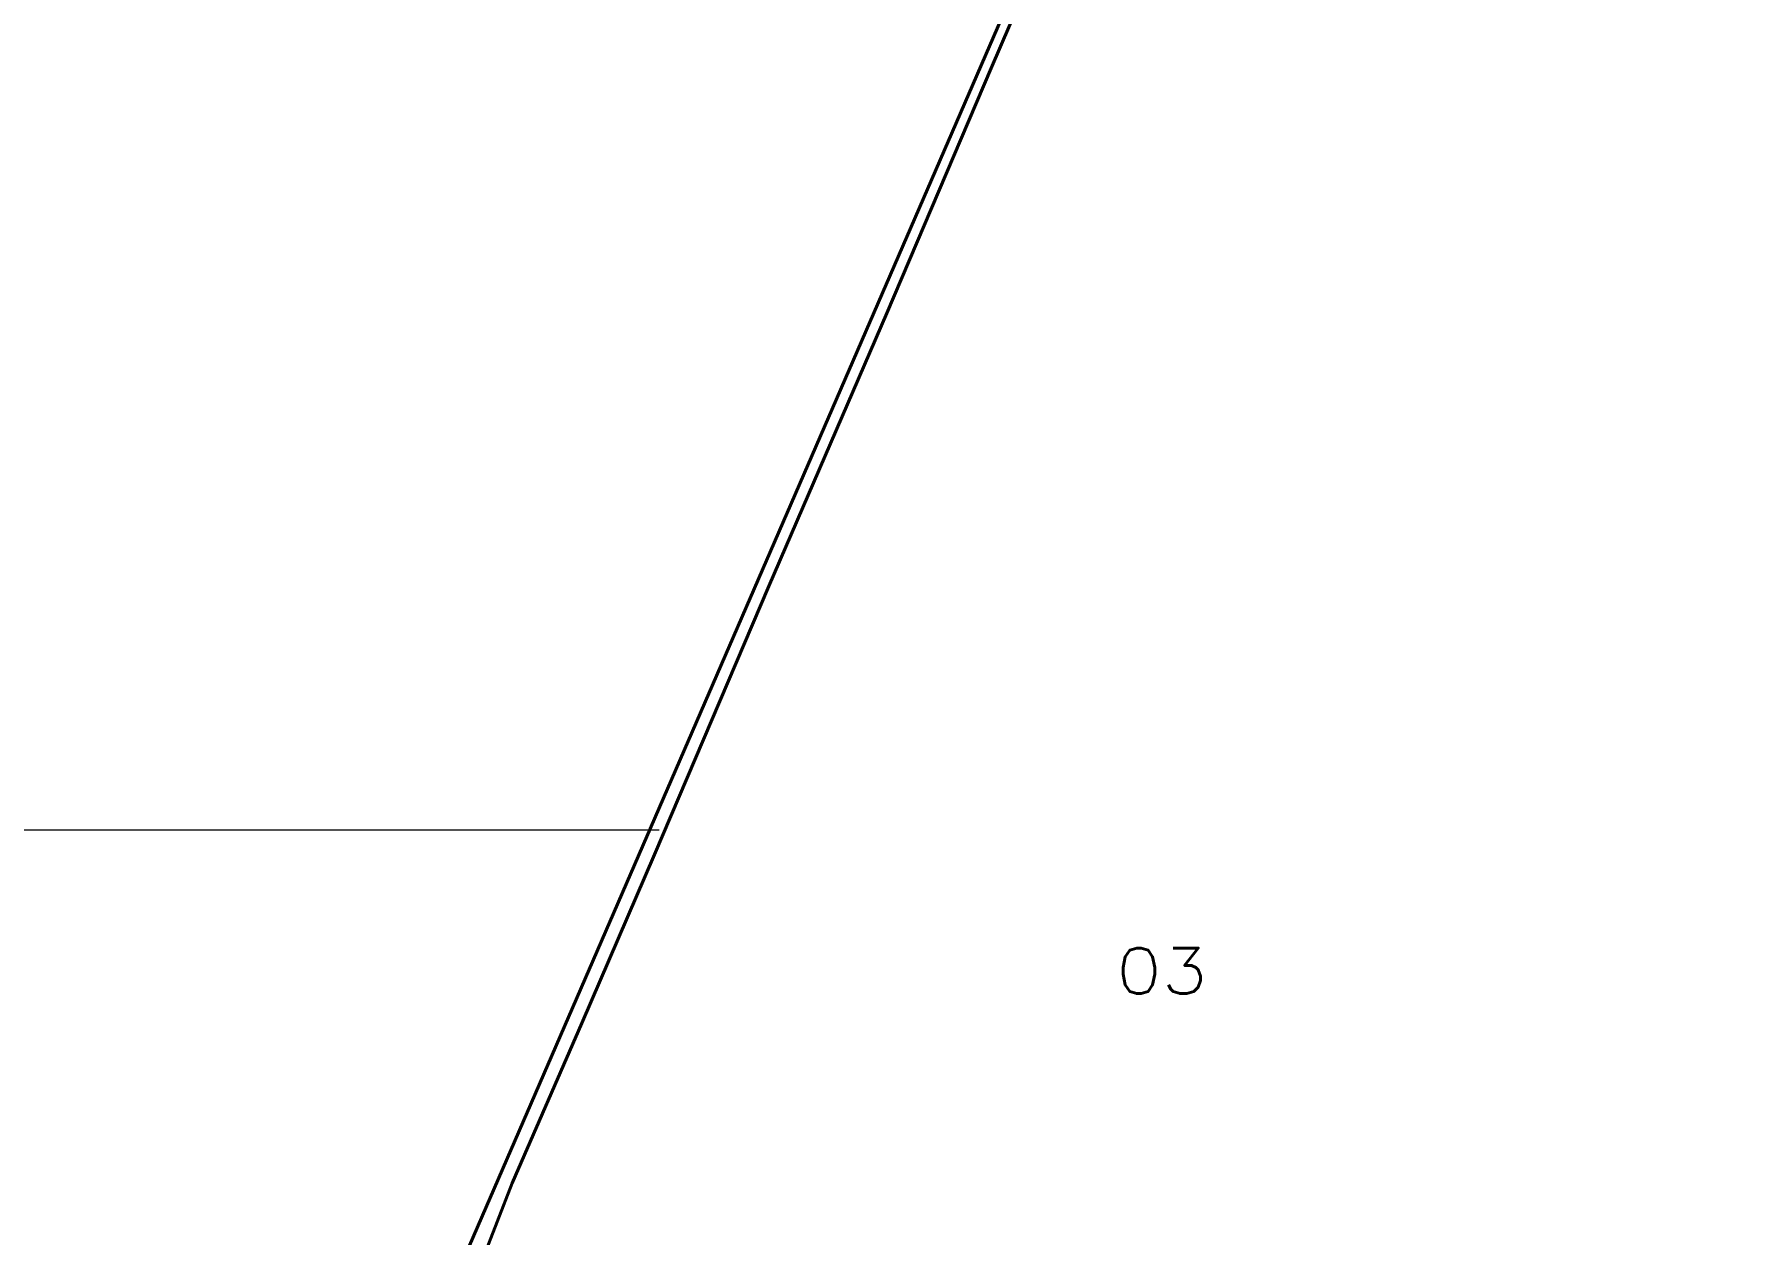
# Model space of a CAD drawing. Header units: millimetres. Extents: x 728997 to 731098, y 7795889 to 7798859.
# Drawn here: x 729520 to 730043, y 7796976 to 7797344 of the extents above; entities that cross this region are included whole.
import ezdxf

# ---------------------------------------------------------------- set-up
doc = ezdxf.new("R2010")
doc.units = ezdxf.units.MM
for name, color, linetype, lineweight in [('0114000536', 1, 'Continuous', 40), ('0114000536003', 5, 'Continuous', 40), ('MALHA', 253, 'Continuous', 13)]:
    doc.layers.add(name, color=color, linetype=linetype, lineweight=lineweight)
doc.layers.add('TEXTO_TALHÕES', color=7, linetype='Continuous')
doc.styles.add('ROMANS', font='romans', dxfattribs={"height": 0.2})

msp = doc.modelspace()

# ---------------------------------------------------------------- linework, layer by layer
at = {"layer": '0114000536', "linetype": 'Continuous'}
msp.add_lwpolyline([(729640.71, 7796617.81), (729642.34, 7796609.88), (729650.13, 7796604.81), (729665.19, 7796602.38), (729950.05, 7796670.2), (730183.75, 7797389.31), (730411.15, 7798112.59), (730262.94, 7798131.13), (730262.44, 7798140.21), (730156.95, 7798151.79), (729874.09, 7797481.04), (729573.82, 7796788.21), (729585.86, 7796781.02), (729589, 7796779.36), (729592.84, 7796777.56), (729602.08, 7796773.55), (729628.01, 7796762.64), (729653.82, 7796751.83), (729660.28, 7796748.83), (729666.93, 7796742.86), (729669.15, 7796732.2), (729666.54, 7796708), (729658.98, 7796674.99)], close=True, dxfattribs=at)
at = {"layer": '0114000536003'}
msp.add_lwpolyline([(729657.6, 7796967.75), (729666.75, 7796991.47), (729688.18, 7797040.62), (729710.47, 7797092.44), (729745.58, 7797174.86), (729781.86, 7797258.69), (729813.86, 7797333.98), (729848.84, 7797415.28)], dxfattribs=at)
at = {"layer": 'MALHA', "color": 252}
msp.add_lwpolyline([(729097.47, 7797100), (729711.93, 7797100)], dxfattribs=at)

# ---------------------------------------------------------------- texts
at = {"layer": 'TEXTO_TALHÕES', "style": 'ROMANS', "width": 1.166667}
msp.add_text('03', height=14, dxfattribs=at).set_placement((729852.24, 7797049.72))

doc.saveas('drawing.dxf')
